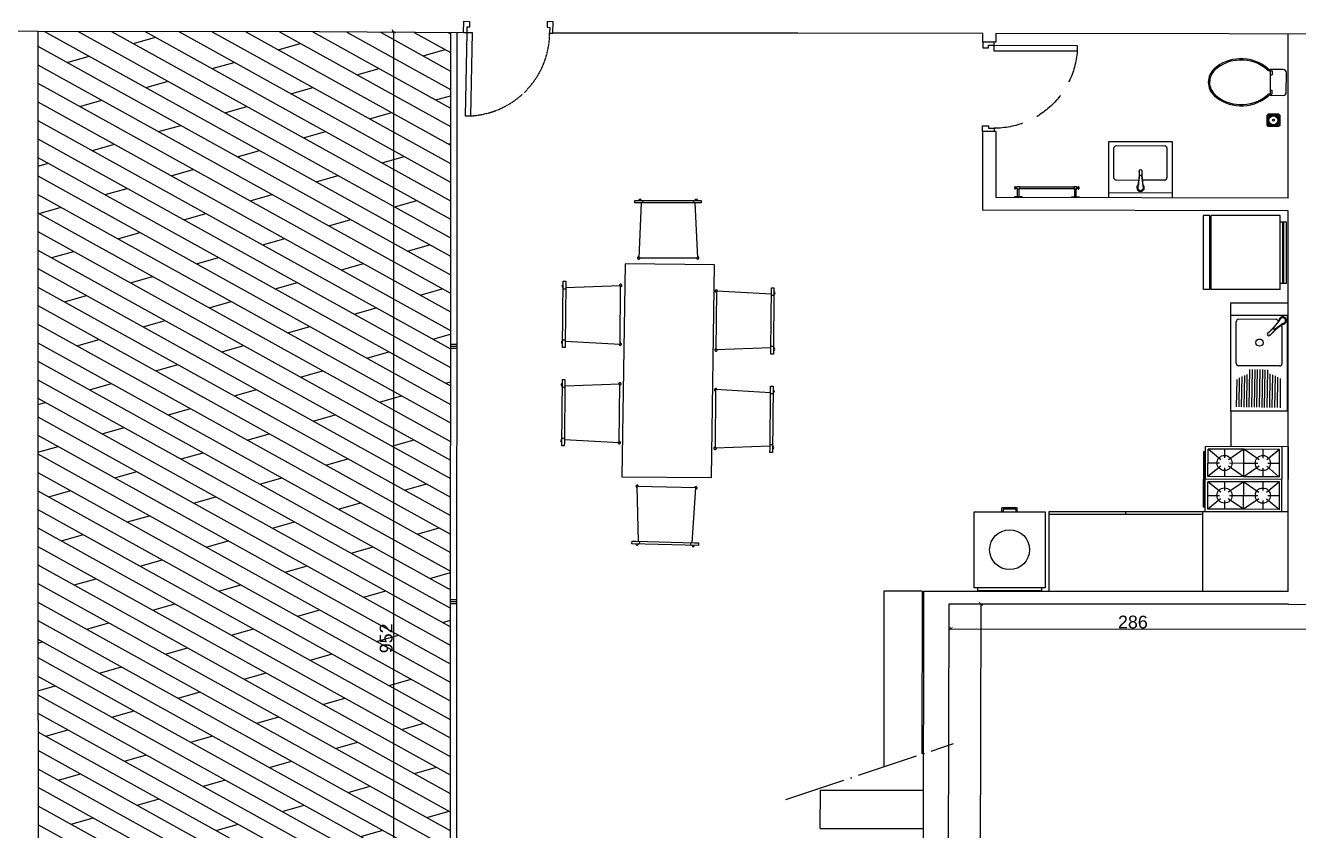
# Model space of a CAD drawing. Header units: millimetres. Extents: x 1116 to 6757, y -1736 to 5159.
# Drawn here: x 1884 to 2882, y 1777 to 2408 of the extents above; entities that cross this region are included whole.
import ezdxf

# ---------------------------------------------------------------- set-up
doc = ezdxf.new("R2010")
doc.units = ezdxf.units.MM
doc.linetypes.add('ACAD_ISO04W100', pattern=[30, 24, -3, 0, -3])
doc.linetypes.add('HIDDEN', pattern=[0.375, 0.25, -0.125])
for name, color, linetype in [('A-DOOR-FULL', 3, 'Continuous'), ('A-FLOOR-LEVL', 3, 'Continuous'), ('A-FLOOR-STRS', 3, 'Continuous'), ('A-FURN', 9, 'Continuous'), ('A-GLAZ-FULL', 4, 'Continuous'), ('A-WALL-FULL-EXTR', 1, 'Continuous'), ('A-WALL-FULL-INTR', 2, 'Continuous'), ('QUOTE', 5, 'Continuous')]:
    doc.layers.add(name, color=color, linetype=linetype)
doc.styles.get("Standard").update_dxf_attribs({"font": 'arial.ttf'})
doc.dimstyles.new('ISO-25', dxfattribs={"dimtxt": 2.5, "dimasz": 2.5, "dimexe": 1.25, "dimexo": 0.625, "dimtad": 1, "dimtxsty": 'Standard', "dimcen": 2.5, "dimadec": 0, "dimazin": 0, "dimtfac": 1, "dimtmove": 0, "dimatfit": 3, "dimfxl": 1, "dimarcsym": 0})

# ---------------------------------------------------------------- blocks, each defined once
blk = doc.blocks.new('DOOR-65')
for points in [[(-0.07, 0.74), (-0.07, 0.09), (-0.025, 0.09), (-0.025, 0.74), (-0.07, 0.74)], [(-0.675, 0.09), (-0.7, 0.09), (-0.7, 0), (-0.655, 0), (-0.655, 0.045), (-0.675, 0.045), (-0.675, 0.09)], [(-0.025, 0.09), (0, 0.09), (0, 0), (-0.045, 0), (-0.045, 0.045), (-0.025, 0.045), (-0.025, 0.09)]]:
    blk.add_lwpolyline(points)
at = {"linetype": 'HIDDEN'}
blk.add_arc((-0.0221, 0.0889), 0.6529, 94.20758, 179.89952, dxfattribs=at)
blk = doc.blocks.new('_ArchTick')
at = {"color": 0, "linetype": 'ByBlock', "const_width": 0.15}
blk.add_lwpolyline([(-0.5, -0.5), (0.5, 0.5)], dxfattribs=at)
blk = doc.blocks.new('*D9')
at = {"layer": 'Defpoints', "color": 0, "transparency": 16777216}
for p in [(2172.85, 2403.18), (2172.65, 1451.6), (2172.65, 1451.6)]:
    blk.add_point(p, dxfattribs=at)
at = {"layer": 'QUOTE', "color": 0, "lineweight": -2, "transparency": 16777216}
for p, q in [((2172.23, 2403.18), (2171.6, 2403.18)), ((2172.85, 2403.18), (2172.65, 1451.6)), ((2172.02, 1451.6), (2171.4, 1451.6))]:
    blk.add_line(p, q, dxfattribs=at)
at = {"layer": 'QUOTE', "color": 0, "lineweight": -2, "transparency": 16777216, "xscale": 3, "yscale": 3, "zscale": 3}
for p, rotation in [((2172.85, 2403.18), 89.98749708461051), ((2172.65, 1451.6), 269.9874970846105)]:
    blk.add_blockref('_ArchTick', p, dxfattribs=dict(at, rotation=rotation))
at = {"layer": 'QUOTE', "color": 0, "transparency": 16777216, "insert": (2167.02, 1927.39), "char_height": 10, "attachment_point": 5, "rotation": 89.9875}
blk.add_mtext('952', dxfattribs=at)
blk = doc.blocks.new('*D12')
at = {"layer": 'Defpoints', "color": 0, "transparency": 16777216}
for p in [(2609.12, 1934.53), (2609.12, 1934.53), (2894.88, 1934.24)]:
    blk.add_point(p, dxfattribs=at)
at = {"layer": 'QUOTE', "color": 0, "lineweight": -2, "transparency": 16777216}
for p, q in [((2609.12, 1935.15), (2609.13, 1935.78)), ((2894.88, 1934.86), (2894.88, 1935.49)), ((2894.88, 1934.24), (2609.12, 1934.53))]:
    blk.add_line(p, q, dxfattribs=at)
at = {"layer": 'QUOTE', "color": 0, "lineweight": -2, "transparency": 16777216, "xscale": 3, "yscale": 3, "zscale": 3}
for p, rotation in [((2609.12, 1934.53), 179.9414955376278), ((2894.88, 1934.24), 359.9414955376278)]:
    blk.add_blockref('_ArchTick', p, dxfattribs=dict(at, rotation=rotation))
at = {"layer": 'QUOTE', "color": 0, "transparency": 16777216, "insert": (2752.01, 1940.11), "char_height": 10, "attachment_point": 5, "rotation": 359.9415}
blk.add_mtext('286', dxfattribs=at)
blk = doc.blocks.new('*D44')
at = {"layer": 'Defpoints', "color": 0, "transparency": 16777216}
for p in [(2608.05, 1954.33), (2633.09, 1954.27), (2606.83, 1441.58)]:
    blk.add_point(p, dxfattribs=at)
at = {"layer": 'QUOTE', "color": 0, "lineweight": -2, "transparency": 16777216}
for p, q in [((2608.68, 1954.33), (2634.34, 1954.27)), ((2631.86, 1441.52), (2633.09, 1954.27)), ((2607.45, 1441.58), (2633.11, 1441.51))]:
    blk.add_line(p, q, dxfattribs=at)
at = {"layer": 'QUOTE', "color": 0, "lineweight": -2, "transparency": 16777216, "xscale": 3, "yscale": 3, "zscale": 3}
for p, rotation in [((2633.09, 1954.27), 89.86284649268624), ((2631.86, 1441.52), 269.8628464926862)]:
    blk.add_blockref('_ArchTick', p, dxfattribs=dict(at, rotation=rotation))
at = {"layer": 'QUOTE', "color": 0, "transparency": 16777216, "insert": (2626.74, 1697.91), "char_height": 10, "attachment_point": 5, "rotation": 89.86285}
blk.add_mtext('513', dxfattribs=at)

msp = doc.modelspace()

# ---------------------------------------------------------------- hatches: boundary and pattern name
at = {"layer": 'A-FURN', "ltscale": 0.1}
h = msp.add_hatch(dxfattribs=at)
h.set_pattern_fill('DOLMIT', color=251, scale=2, angle=-29)
h.set_pattern_definition([(331, (783.804, 3399.013), (6.15708, 11.10767), []), (16, (783.804, 3399.013), (-9.90117, 34.5295), [17.9605, -35.921])])
h.paths.add_polyline_path([(2217.385, 2402.132), (2114.415, 2402.74), (1894.188, 2403.176), (1894.264, 1323.314), (1898.405, 1326.392), (1897.406, 1337.988), (1904.886, 1348.859), (1913.654, 1345.451), (1914.484, 1338.209), (1919.011, 1337.638), (1922.753, 1340.892), (1924.847, 1345.544), (1930.486, 1344.356), (1942.55, 1338.154), (1943.492, 1342.475), (1940.483, 1347.534), (1933.853, 1352.178), (1936.068, 1359.67), (1942.44, 1366.795), (1952.848, 1370.714), (1958.777, 1367.428), (1961, 1366.195), (1960.058, 1361.873), (1964.505, 1359.409), (1968.246, 1362.663), (1968.282, 1367.972), (1971.855, 1376.164), (1970.123, 1380.031), (1977.324, 1379.914), (1983.789, 1375.846), (1982.927, 1373.418), (1980.793, 1367.819), (1986.847, 1363.01), (1991.084, 1364.536), (1993.013, 1369.765), (1993.339, 1372.975), (1999.308, 1370.635), (2003.139, 1367.058), (2008.287, 1363.236), (2010.506, 1366.366), (2007.908, 1372.165), (2008.6, 1379.532), (2020.332, 1374.895), (2018.199, 1368.883), (2020.056, 1363.494), (2027.588, 1362.225), (2029.316, 1362.721), (2029.352, 1368.029), (2031.736, 1370.583), (2038.362, 1370.301), (2043.139, 1366.684), (2041.29, 1363.349), (2041.295, 1358.987), (2048.625, 1352.986), (2053.108, 1355.83), (2049.934, 1361.465), (2054.207, 1368.3), (2062.195, 1364.357), (2063.065, 1358.061), (2060.971, 1353.409), (2061.841, 1347.114), (2068.016, 1345.145), (2070.605, 1348.069), (2075.994, 1349.926), (2081.424, 1352.729), (2086.531, 1347.96), (2093.862, 1341.959), (2094.277, 1338.338), (2089.629, 1336.07), (2083.579, 1336.517), (2078.972, 1335.196), (2073.627, 1329.924), (2069.599, 1324.406), (2075.403, 1322.642), (2081.207, 1320.878), (2086.887, 1320.636), (2091.615, 1324.797), (2094.285, 1329.614), (2099.965, 1329.373), (2101.04, 1323.448), (2100.017, 1317.233), (2095.41, 1315.912), (2098.253, 1311.429), (2103.276, 1309.129), (2108.255, 1310.245), (2113.068, 1311.937), (2116.733, 1308.936), (2114.474, 1304.86), (2111.473, 1301.195), (2105.387, 1296.333), (2106.503, 1291.355), (2114.651, 1291.198), (2119.46, 1297.252), (2125.43, 1294.912), (2123.215, 1287.42), (2120.339, 1282.232), (2114.62, 1281.527), (2112.36, 1277.451), (2115.86, 1275.026), (2120.678, 1272.356), (2124.424, 1271.248), (2125.048, 1263.636), (2117.19, 1261.694), (2111.386, 1263.459), (2109.082, 1262.798), (2110.077, 1254.98), (2117.94, 1252.56), (2122.636, 1247.05), (2123.381, 1242.277), (2117.952, 1239.473), (2118.573, 1236.223), (2120.224, 1230.463), (2123.358, 1223.882), (2118.259, 1219.927), (2117.376, 1218.565), (2120.123, 1215.54), (2120.463, 1211.74), (2122.32, 1206.351), (2122.003, 1201.483), (2129.063, 1188.748), (2126.107, 1181.667), (2108.601, 1184.312), (2103.472, 1183.892), (2103.776, 1180.113), (2108.863, 1173.08), (2109.714, 1172.852), (2104.578, 1170.531), (2101.315, 1166.947), (2097.32, 1169.044), (2098.309, 1165.597), (2586.847, 1165.632), (2586.827, 1441.625), (2227.175, 1441.6), (2217.175, 1441.599), (2217.174, 1451.599)])

# ---------------------------------------------------------------- linework, layer by layer
at = {"linetype": 'ACAD_ISO04W100', "ltscale": 2}
msp.add_line((2479.999, 1801.066), (2611.571, 1844.853), dxfattribs=at)
at = {"layer": 'A-DOOR-FULL'}
for points in [[(2230.085, 2402.024), (2227.586, 2402.072), (2227.76, 2411.07), (2232.259, 2410.983), (2232.172, 2406.484), (2230.172, 2406.523), (2230.085, 2402.024)], [(2295.077, 2401.791), (2297.576, 2401.743), (2297.75, 2410.741), (2293.251, 2410.828), (2293.164, 2406.329), (2295.164, 2406.29), (2295.077, 2401.791)], [(2233.33, 2336.949), (2234.585, 2401.937), (2230.085, 2402.024), (2228.831, 2337.036), (2233.33, 2336.949)]]:
    msp.add_lwpolyline(points, dxfattribs=at)
at = {"layer": 'A-DOOR-FULL', "linetype": 'HIDDEN'}
msp.add_arc((2229.805, 2402.126), 65.272, 273.095228, 359.706284, dxfattribs=at)
at = {"layer": 'A-FLOOR-LEVL', "ltscale": 0.1}
msp.add_lwpolyline([(1894.188, 2403.176), (1894.264, 1323.314)], dxfattribs=at)
at = {"layer": 'A-FLOOR-STRS', "ltscale": 0.1}
for p, q in [((2506.957, 1778.296), (2507.27, 1808.461)), ((2507.27, 1808.461), (2587.716, 1808.269))]:
    msp.add_line(p, q, dxfattribs=at)
at = {"layer": 'A-FLOOR-STRS'}
msp.add_line((2506.957, 1778.296), (2587.685, 1778.296), dxfattribs=at)
at = {"layer": 'A-FURN'}
for p, q in [((2859.536, 2373.181), (2859.45, 2353.05)), ((2859.532, 2372.181), (2859.519, 2369.181)), ((2859.519, 2369.181), (2861.019, 2369.175)), ((2859.532, 2372.181), (2861.032, 2372.175)), ((2869.872, 2373.137), (2859.536, 2373.181)), ((2861.032, 2372.175), (2861.019, 2369.175)), ((2859.454, 2354.05), (2860.954, 2354.044)), ((2859.467, 2357.05), (2860.967, 2357.044)), ((2860.967, 2357.044), (2860.954, 2354.044)), ((2859.45, 2353.05), (2869.785, 2353.006)), ((2857.094, 2329.51), (2857.128, 2337.51)), ((2857.128, 2337.51), (2858.133, 2338.506)), ((2857.595, 2329.715), (2857.627, 2337.301)), ((2857.627, 2337.301), (2858.338, 2338.005)), ((2858.133, 2338.506), (2866.132, 2338.471)), ((2858.338, 2338.005), (2865.923, 2337.972)), ((2858.597, 2330.125), (2858.626, 2336.882)), ((2858.626, 2336.882), (2858.747, 2337.003)), ((2858.747, 2337.003), (2865.505, 2336.974)), ((2865.505, 2336.974), (2865.626, 2336.852)), ((2865.626, 2336.852), (2865.597, 2330.095)), ((2865.923, 2337.972), (2866.627, 2337.262)), ((2866.132, 2338.471), (2867.128, 2337.467)), ((2866.627, 2337.262), (2866.595, 2329.676)), ((2867.128, 2337.467), (2867.094, 2329.467)), ((2858.09, 2328.506), (2857.094, 2329.51)), ((2858.299, 2329.005), (2857.595, 2329.715)), ((2866.09, 2328.472), (2858.09, 2328.506)), ((2865.885, 2328.972), (2858.299, 2329.005)), ((2858.717, 2330.003), (2858.597, 2330.125)), ((2865.475, 2329.974), (2858.717, 2330.003)), ((2865.597, 2330.095), (2865.475, 2329.974)), ((2866.595, 2329.676), (2865.885, 2328.972)), ((2867.094, 2329.467), (2866.09, 2328.472)), ((2782.937, 2316.502), (2732.939, 2316.643)), ((2733.009, 2316.643), (2733.009, 2272.606)), ((2783.047, 2272.606), (2783.047, 2316.482)), ((2736.909, 2311.371), (2736.909, 2288.582)), ((2776.868, 2313.276), (2738.881, 2313.383)), ((2778.841, 2288.824), (2778.841, 2311.236)), ((2738.912, 2286.694), (2756.606, 2286.644)), ((2759.362, 2286.705), (2776.912, 2286.655)), ((2659.267, 2281.105), (2659.265, 2279.923)), ((2659.265, 2279.923), (2659.434, 2279.922)), ((2659.436, 2281.105), (2659.267, 2281.105)), ((2659.434, 2279.922), (2659.436, 2281.105)), ((2660.11, 2279.922), (2660.111, 2281.104)), ((2660.11, 2279.922), (2660.279, 2279.921)), ((2660.28, 2281.104), (2660.111, 2281.104)), ((2660.279, 2279.921), (2660.28, 2281.104)), ((2660.786, 2279.921), (2660.787, 2281.103)), ((2660.786, 2279.921), (2661.208, 2279.92)), ((2661.21, 2281.103), (2660.787, 2281.103)), ((2661.208, 2279.92), (2661.21, 2281.103)), ((2661.208, 2279.92), (2661.208, 2279.671)), ((2661.208, 2279.671), (2663.236, 2279.668)), ((2663.238, 2281.349), (2661.21, 2281.352)), ((2661.21, 2281.352), (2661.21, 2281.103)), ((2661.622, 2273.41), (2661.63, 2279.67)), ((2662.805, 2273.408), (2662.813, 2279.669)), ((2663.238, 2281.1), (2663.236, 2279.917)), ((2663.236, 2279.668), (2663.236, 2279.917)), ((2663.236, 2279.917), (2663.405, 2279.917)), ((2663.238, 2281.1), (2663.238, 2281.349)), ((2663.406, 2281.1), (2663.238, 2281.1)), ((2663.405, 2280.002), (2663.406, 2281.015)), ((2663.405, 2279.917), (2663.405, 2280.002)), ((2663.405, 2280.002), (2705.818, 2279.945)), ((2663.406, 2281.015), (2663.406, 2281.1)), ((2705.819, 2280.959), (2663.406, 2281.015)), ((2705.818, 2279.945), (2705.819, 2280.959)), ((2705.818, 2279.945), (2705.818, 2279.861)), ((2705.818, 2279.861), (2705.987, 2279.861)), ((2705.988, 2281.043), (2705.819, 2281.044)), ((2705.819, 2281.044), (2705.819, 2280.959)), ((2705.987, 2279.861), (2705.986, 2279.611)), ((2705.986, 2279.611), (2708.014, 2279.609)), ((2705.988, 2281.043), (2705.987, 2279.861)), ((2708.016, 2281.29), (2705.988, 2281.293)), ((2705.988, 2281.293), (2705.988, 2281.043)), ((2706.4, 2273.35), (2706.409, 2279.611)), ((2707.583, 2273.349), (2707.591, 2279.609)), ((2708.014, 2279.858), (2708.016, 2281.041)), ((2708.014, 2279.609), (2708.014, 2279.858)), ((2708.014, 2279.858), (2708.437, 2279.857)), ((2708.016, 2281.041), (2708.016, 2281.29)), ((2708.438, 2281.04), (2708.016, 2281.041)), ((2708.437, 2279.857), (2708.438, 2281.04)), ((2708.944, 2279.857), (2708.945, 2281.04)), ((2708.944, 2279.857), (2709.113, 2279.857)), ((2709.114, 2281.039), (2708.945, 2281.04)), ((2709.113, 2279.857), (2709.114, 2281.039)), ((2709.788, 2279.856), (2709.79, 2281.038)), ((2709.788, 2279.856), (2709.957, 2279.855)), ((2709.959, 2281.038), (2709.79, 2281.038)), ((2709.957, 2279.855), (2709.959, 2281.038)), ((2783.042, 2276.322), (2733.005, 2276.463)), ((2361.88, 2270.632), (2413.88, 2270.69)), ((2361.883, 2268.632), (2361.88, 2270.632)), ((2364.883, 2268.636), (2361.883, 2268.632)), ((2410.883, 2268.686), (2364.883, 2268.636)), ((2366.883, 2268.638), (2364.93, 2225.636)), ((2367.88, 2270.639), (2367.883, 2268.639)), ((2407.88, 2270.683), (2407.883, 2268.683)), ((2408.883, 2268.684), (2410.93, 2225.686)), ((2413.883, 2268.69), (2410.883, 2268.686)), ((2665.171, 2273.405), (2659.256, 2273.413)), ((2704.035, 2273.353), (2709.949, 2273.346)), ((2364.93, 2225.636), (2410.93, 2225.686)), ((2305.255, 2155.399), (2305.715, 2207.397)), ((2305.715, 2207.397), (2307.715, 2207.379)), ((2307.689, 2204.379), (2307.282, 2158.381)), ((2307.715, 2207.379), (2307.689, 2204.379)), ((2305.662, 2201.397), (2307.662, 2201.379)), ((2307.671, 2202.379), (2350.687, 2203.999)), ((2350.28, 2158), (2350.687, 2203.999)), ((2425.815, 2199.492), (2425.408, 2153.494)), ((2468.795, 2197.111), (2425.815, 2199.492)), ((2468.406, 2153.113), (2468.84, 2202.111)), ((2470.786, 2196.094), (2468.786, 2196.111)), ((2468.84, 2202.111), (2470.84, 2202.093)), ((2470.84, 2202.093), (2470.379, 2150.095)), ((2828.872, 2180.47), (2828.872, 2190.468)), ((2872.76, 2180.358), (2828.872, 2180.481)), ((2832.952, 2142.984), (2832.952, 2175.511)), ((2864.02, 2177.402), (2834.988, 2177.483)), ((2866.128, 2176.056), (2865.414, 2176.786)), ((2866.128, 2176.056), (2866.309, 2175.815)), ((2872.76, 2180.348), (2872.76, 2105.348)), ((2859.743, 2168.513), (2858.696, 2167.481)), ((2861.283, 2166.947), (2860.237, 2165.916)), ((2868.358, 2173.083), (2868.477, 2172.925)), ((2868.946, 2142.862), (2868.946, 2171.366)), ((2307.255, 2155.381), (2305.255, 2155.399)), ((2305.308, 2161.399), (2307.308, 2161.381)), ((2307.282, 2158.381), (2307.255, 2155.381)), ((2307.299, 2160.381), (2350.28, 2158)), ((2468.424, 2155.113), (2425.408, 2153.494)), ((2470.432, 2156.095), (2468.432, 2156.113)), ((2866.915, 2140.915), (2834.915, 2141.005)), ((2843.191, 2108.619), (2843.724, 2138.187)), ((2845.191, 2108.583), (2845.724, 2138.151)), ((2847.191, 2108.547), (2847.724, 2138.115)), ((2849.19, 2108.511), (2849.724, 2138.078)), ((2851.19, 2108.475), (2851.723, 2138.042)), ((2853.19, 2108.439), (2853.723, 2138.006)), ((2855.189, 2108.403), (2855.723, 2137.97)), ((2857.189, 2108.367), (2857.722, 2137.934)), ((2859.189, 2108.331), (2859.663, 2134.622)), ((2304.572, 2078.243), (2305.032, 2130.241)), ((2305.032, 2130.241), (2307.032, 2130.224)), ((2307.006, 2127.224), (2306.599, 2081.225)), ((2306.988, 2125.224), (2350.004, 2126.843)), ((2307.032, 2130.224), (2307.006, 2127.224)), ((2349.597, 2080.845), (2350.004, 2126.843)), ((2468.13, 2121.956), (2468.157, 2124.955)), ((2468.157, 2124.955), (2470.156, 2124.938)), ((2470.156, 2124.938), (2469.696, 2072.94)), ((2833.193, 2108.8), (2833.579, 2130.2)), ((2835.193, 2108.764), (2835.603, 2131.511)), ((2837.192, 2108.728), (2837.623, 2132.609)), ((2839.192, 2108.692), (2839.64, 2133.52)), ((2841.192, 2108.655), (2841.653, 2134.263)), ((2861.188, 2108.295), (2861.652, 2133.98)), ((2863.188, 2108.259), (2863.638, 2133.183)), ((2865.188, 2108.223), (2865.62, 2132.22)), ((2867.6, 2108.183), (2867.6, 2131.072)), ((2304.979, 2124.241), (2306.979, 2124.224)), ((2425.132, 2122.336), (2424.724, 2076.338)), ((2468.112, 2119.956), (2425.132, 2122.336)), ((2467.723, 2075.957), (2468.13, 2121.956)), ((2470.103, 2118.938), (2468.103, 2118.956)), ((2872.76, 2105.366), (2828.871, 2105.489)), ((2306.572, 2078.226), (2304.572, 2078.243)), ((2304.625, 2084.243), (2306.625, 2084.225)), ((2306.599, 2081.225), (2306.572, 2078.226)), ((2306.616, 2083.225), (2349.597, 2080.845)), ((2467.741, 2077.957), (2424.724, 2076.338)), ((2467.696, 2072.958), (2467.723, 2075.957)), ((2469.749, 2078.94), (2467.749, 2078.957)), ((2469.696, 2072.94), (2467.696, 2072.958)), ((2409.684, 2045.315), (2363.698, 2046.452)), ((2364.635, 2003.416), (2363.698, 2046.452)), ((2406.622, 2002.378), (2409.684, 2045.315)), ((2627.676, 1967.049), (2627.676, 2026.649)), ((2627.676, 2026.649), (2683.176, 2026.649)), ((2661.426, 2029.649), (2649.426, 2029.649)), ((2649.426, 2026.649), (2649.426, 2029.649)), ((2660.426, 2028.649), (2650.426, 2028.649)), ((2650.426, 2028.649), (2650.426, 2026.649)), ((2660.426, 2028.649), (2660.426, 2026.649)), ((2661.426, 2026.649), (2661.426, 2029.649)), ((2683.176, 2026.649), (2683.176, 1967.049)), ((2806.463, 2026.649), (2686.176, 2026.649)), ((2686.176, 2026.649), (2686.176, 1964.348)), ((2806.463, 2026.649), (2806.463, 1964.348)), ((2359.587, 2001.54), (2359.636, 2003.539)), ((2411.571, 2000.255), (2359.587, 2001.54)), ((2359.636, 2003.539), (2362.636, 2003.465)), ((2362.636, 2003.465), (2408.622, 2002.328)), ((2365.585, 2001.392), (2365.635, 2003.391)), ((2405.573, 2000.403), (2405.622, 2002.403)), ((2408.622, 2002.328), (2411.621, 2002.254)), ((2411.621, 2002.254), (2411.571, 2000.255)), ((2683.176, 1967.049), (2627.676, 1967.049)), ((2630.176, 1967.049), (2630.176, 1964.549)), ((2680.676, 1964.549), (2680.676, 1967.049)), ((2586.875, 1964.355), (2556.875, 1964.355)), ((2556.875, 1964.355), (2556.875, 1826.984)), ((2586.875, 1964.355), (2586.745, 1836.925)), ((2680.676, 1964.549), (2630.176, 1964.549))]:
    msp.add_line(p, q, dxfattribs=at)
at = {"layer": 'A-FURN', "ltscale": 0.1}
for p, q in [((2872.164, 2355.364), (2872.23, 2370.759)), ((2413.88, 2270.69), (2413.883, 2268.69)), ((2659.256, 2273.413), (2659.256, 2272.906)), ((2665.171, 2273.405), (2665.17, 2272.898)), ((2704.035, 2273.353), (2704.034, 2272.847)), ((2709.949, 2273.346), (2709.948, 2272.841)), ((2872.383, 2205.598), (2872.383, 2253.598)), ((2828.872, 2190.479), (2873.749, 2190.353)), ((2468.379, 2150.113), (2468.406, 2153.113)), ((2470.379, 2150.095), (2468.379, 2150.113)), ((2828.873, 2105.47), (2828.873, 2077.605)), ((2873.746, 2026.489), (2873.868, 2077.488)), ((2686.154, 2024.719), (2806.459, 2024.719)), ((2746.316, 2026.65), (2746.303, 2024.719))]:
    msp.add_line(p, q, dxfattribs=at)
at = {"layer": 'A-FURN', "ltscale": 0.001}
for p, q in [((2807.289, 2200.885), (2807.289, 2258.885)), ((2812.3, 2258.885), (2807.3, 2258.899)), ((2812.289, 2200.87), (2812.289, 2258.87)), ((2813.319, 2257.985), (2812.319, 2257.965)), ((2813.29, 2200.867), (2813.29, 2258.88)), ((2867.291, 2258.729), (2813.302, 2258.88)), ((2867.279, 2200.702), (2867.279, 2258.702)), ((2872.393, 2253.59), (2867.29, 2253.604)), ((2869.383, 2205.607), (2869.384, 2253.597)), ((2870.383, 2205.604), (2870.383, 2253.594)), ((2354.27, 2220.885), (2351.762, 2054.045)), ((2424.267, 2220.266), (2354.27, 2220.885)), ((2421.759, 2053.426), (2424.267, 2220.266)), ((2872.383, 2205.6), (2867.28, 2205.614)), ((2812.3, 2200.871), (2807.3, 2200.885)), ((2813.319, 2201.762), (2812.319, 2201.782)), ((2867.29, 2200.729), (2813.291, 2200.88)), ((2828.871, 2105.47), (2828.871, 2180.47)), ((2808.746, 2026.644), (2808.868, 2077.644)), ((2808.746, 2026.644), (2808.868, 2077.644)), ((2873.868, 2077.488), (2808.869, 2077.671)), ((2810.812, 2054.139), (2810.864, 2075.639)), ((2820.844, 2067.415), (2810.864, 2075.639)), ((2838.864, 2075.572), (2810.864, 2075.639)), ((2823.864, 2075.608), (2823.847, 2068.796)), ((2838.864, 2075.572), (2826.844, 2067.401)), ((2838.812, 2054.072), (2838.864, 2075.572)), ((2866.864, 2075.505), (2838.864, 2075.572)), ((2850.844, 2067.344), (2838.864, 2075.572)), ((2853.864, 2075.536), (2853.847, 2068.724)), ((2866.864, 2075.505), (2856.844, 2067.329)), ((2866.812, 2054.005), (2866.864, 2075.505)), ((2868.746, 2026.501), (2868.868, 2077.5)), ((2810.838, 2064.889), (2819.9, 2064.868)), ((2827.776, 2064.849), (2838.838, 2064.822)), ((2838.838, 2064.822), (2849.9, 2064.796)), ((2857.775, 2064.777), (2866.838, 2064.755)), ((2820.832, 2062.315), (2810.812, 2054.139)), ((2823.829, 2060.921), (2823.812, 2054.108)), ((2838.812, 2054.072), (2826.832, 2062.301)), ((2850.832, 2062.243), (2838.812, 2054.072)), ((2853.828, 2060.849), (2853.812, 2054.036)), ((2866.459, 2054.006), (2856.832, 2062.229)), ((2351.762, 2054.045), (2421.759, 2053.426)), ((2868.807, 2052), (2808.807, 2052.144)), ((2810.751, 2028.639), (2810.803, 2050.139)), ((2820.783, 2041.916), (2810.803, 2050.139)), ((2836.803, 2050.077), (2810.803, 2050.139)), ((2838.812, 2054.072), (2810.812, 2054.139)), ((2823.803, 2050.108), (2823.786, 2043.296)), ((2838.803, 2050.072), (2826.783, 2041.901)), ((2866.803, 2050.005), (2836.45, 2050.078)), ((2838.751, 2028.572), (2838.803, 2050.072)), ((2838.803, 2050.072), (2850.783, 2041.844)), ((2866.812, 2054.005), (2838.812, 2054.072)), ((2853.803, 2050.036), (2853.786, 2043.224)), ((2866.803, 2050.005), (2856.783, 2041.829)), ((2866.751, 2028.505), (2866.803, 2050.005)), ((2820.771, 2036.815), (2810.751, 2028.639)), ((2810.777, 2039.389), (2819.839, 2039.368)), ((2823.768, 2035.421), (2823.751, 2028.608)), ((2838.751, 2028.572), (2826.771, 2036.801)), ((2827.715, 2039.349), (2838.777, 2039.322)), ((2850.771, 2036.743), (2838.751, 2028.572)), ((2838.777, 2039.322), (2849.839, 2039.296)), ((2853.767, 2035.349), (2853.751, 2028.536)), ((2856.771, 2036.729), (2866.751, 2028.505)), ((2857.714, 2039.277), (2866.777, 2039.255)), ((2873.746, 2026.489), (2806.463, 2026.65)), ((2838.751, 2028.572), (2810.751, 2028.639)), ((2866.751, 2028.505), (2838.751, 2028.572))]:
    msp.add_line(p, q, dxfattribs=at)
at = {"layer": 'A-FURN', "ltscale": 4}
for p, q in [((2862.294, 2170.409), (2866.971, 2176.541)), ((2864.908, 2174.139), (2865.088, 2174.359)), ((2865.088, 2174.359), (2865.267, 2174.578)), ((2865.267, 2174.578), (2865.446, 2174.798)), ((2865.446, 2174.798), (2865.976, 2175.449)), ((2865.976, 2175.449), (2866.093, 2175.592)), ((2866.093, 2175.592), (2866.139, 2175.642)), ((2866.139, 2175.642), (2866.186, 2175.691)), ((2866.186, 2175.691), (2866.233, 2175.739)), ((2866.233, 2175.739), (2866.281, 2175.788)), ((2866.281, 2175.788), (2866.33, 2175.835)), ((2866.33, 2175.835), (2866.379, 2175.883)), ((2866.379, 2175.883), (2866.428, 2175.931)), ((2866.428, 2175.931), (2866.477, 2175.978)), ((2866.477, 2175.978), (2866.526, 2176.026)), ((2866.526, 2176.026), (2866.574, 2176.074)), ((2866.574, 2176.074), (2866.622, 2176.123)), ((2866.622, 2176.123), (2866.669, 2176.172)), ((2866.669, 2176.172), (2866.716, 2176.222)), ((2866.716, 2176.222), (2866.762, 2176.272)), ((2866.762, 2176.272), (2866.806, 2176.324)), ((2866.806, 2176.324), (2866.849, 2176.376)), ((2866.849, 2176.376), (2866.891, 2176.43)), ((2866.891, 2176.43), (2866.932, 2176.485)), ((2866.932, 2176.485), (2866.971, 2176.541)), ((2866.971, 2176.541), (2867.008, 2176.599)), ((2867.008, 2176.599), (2867.022, 2176.624)), ((2867.022, 2176.624), (2867.037, 2176.649)), ((2867.037, 2176.649), (2867.051, 2176.675)), ((2867.051, 2176.675), (2867.064, 2176.701)), ((2867.064, 2176.701), (2867.077, 2176.727)), ((2867.077, 2176.727), (2867.09, 2176.754)), ((2867.09, 2176.754), (2867.102, 2176.781)), ((2867.102, 2176.781), (2867.115, 2176.808)), ((2867.115, 2176.808), (2867.127, 2176.836)), ((2867.127, 2176.836), (2867.138, 2176.863)), ((2867.138, 2176.863), (2867.15, 2176.891)), ((2867.15, 2176.891), (2867.162, 2176.918)), ((2867.162, 2176.918), (2867.173, 2176.946)), ((2867.173, 2176.946), (2867.184, 2176.973)), ((2867.184, 2176.973), (2867.196, 2177.001)), ((2867.196, 2177.001), (2867.207, 2177.028)), ((2867.207, 2177.028), (2867.219, 2177.055)), ((2867.219, 2177.055), (2867.23, 2177.082)), ((2867.23, 2177.082), (2867.242, 2177.109)), ((2867.242, 2177.109), (2867.254, 2177.135)), ((2858.169, 2166.737), (2858.186, 2166.764)), ((2858.186, 2166.764), (2858.203, 2166.791)), ((2858.203, 2166.791), (2858.219, 2166.819)), ((2858.219, 2166.819), (2858.236, 2166.846)), ((2858.236, 2166.846), (2858.252, 2166.874)), ((2858.252, 2166.874), (2858.269, 2166.902)), ((2858.269, 2166.902), (2858.286, 2166.93)), ((2858.286, 2166.93), (2858.302, 2166.958)), ((2858.302, 2166.958), (2858.319, 2166.986)), ((2858.319, 2166.986), (2858.335, 2167.015)), ((2858.335, 2167.015), (2858.352, 2167.042)), ((2858.352, 2167.042), (2858.369, 2167.07)), ((2858.369, 2167.07), (2858.387, 2167.098)), ((2858.387, 2167.098), (2858.404, 2167.125)), ((2858.404, 2167.125), (2858.422, 2167.152)), ((2858.422, 2167.152), (2858.44, 2167.179)), ((2858.44, 2167.179), (2858.459, 2167.205)), ((2858.459, 2167.205), (2858.477, 2167.231)), ((2858.477, 2167.231), (2858.497, 2167.257)), ((2858.497, 2167.257), (2858.517, 2167.281)), ((2858.517, 2167.281), (2858.55, 2167.322)), ((2858.55, 2167.322), (2858.585, 2167.362)), ((2858.585, 2167.362), (2858.621, 2167.402)), ((2858.621, 2167.402), (2858.658, 2167.442)), ((2858.658, 2167.442), (2858.696, 2167.481)), ((2859.491, 2165.395), (2859.517, 2165.412)), ((2859.517, 2165.412), (2859.545, 2165.428)), ((2859.545, 2165.428), (2859.572, 2165.445)), ((2859.572, 2165.445), (2859.6, 2165.462)), ((2859.6, 2165.462), (2859.628, 2165.478)), ((2859.628, 2165.478), (2859.656, 2165.494)), ((2859.656, 2165.494), (2859.684, 2165.511)), ((2859.684, 2165.511), (2859.712, 2165.527)), ((2859.712, 2165.527), (2859.74, 2165.544)), ((2859.74, 2165.544), (2859.768, 2165.56)), ((2859.743, 2168.513), (2859.782, 2168.552)), ((2859.768, 2165.56), (2859.795, 2165.577)), ((2859.782, 2168.552), (2859.821, 2168.591)), ((2859.795, 2165.577), (2859.823, 2165.594)), ((2859.821, 2168.591), (2859.861, 2168.63)), ((2859.823, 2165.594), (2859.851, 2165.611)), ((2859.851, 2165.611), (2859.878, 2165.629)), ((2859.861, 2168.63), (2859.901, 2168.668)), ((2859.878, 2165.629), (2859.905, 2165.646)), ((2859.901, 2168.668), (2859.942, 2168.706)), ((2859.905, 2165.646), (2859.932, 2165.664)), ((2859.932, 2165.664), (2859.958, 2165.682)), ((2859.942, 2168.706), (2859.983, 2168.745)), ((2859.958, 2165.682), (2859.984, 2165.701)), ((2859.983, 2168.745), (2860.024, 2168.783)), ((2859.984, 2165.701), (2860.01, 2165.72)), ((2860.01, 2165.72), (2860.035, 2165.74)), ((2860.024, 2168.783), (2860.065, 2168.82)), ((2860.035, 2165.74), (2860.076, 2165.773)), ((2860.065, 2168.82), (2860.105, 2168.858)), ((2860.076, 2165.773), (2860.117, 2165.807)), ((2860.105, 2168.858), (2860.146, 2168.896)), ((2860.117, 2165.807), (2860.157, 2165.843)), ((2860.146, 2168.896), (2860.186, 2168.933)), ((2860.157, 2165.843), (2860.197, 2165.879)), ((2860.186, 2168.933), (2860.226, 2168.97)), ((2860.197, 2165.879), (2860.237, 2165.916)), ((2860.226, 2168.97), (2860.265, 2169.007)), ((2860.265, 2169.007), (2860.303, 2169.045)), ((2860.303, 2169.045), (2860.341, 2169.082)), ((2860.341, 2169.082), (2860.412, 2169.152)), ((2860.412, 2169.152), (2860.482, 2169.223)), ((2860.482, 2169.223), (2860.553, 2169.293)), ((2860.553, 2169.293), (2860.624, 2169.364)), ((2860.624, 2169.364), (2860.694, 2169.435)), ((2860.694, 2169.435), (2860.764, 2169.506)), ((2860.764, 2169.506), (2860.835, 2169.577)), ((2860.835, 2169.577), (2860.905, 2169.648)), ((2860.905, 2169.648), (2860.975, 2169.719)), ((2860.975, 2169.719), (2861.045, 2169.79)), ((2861.045, 2169.79), (2861.115, 2169.861)), ((2861.115, 2169.861), (2861.185, 2169.933)), ((2861.185, 2169.933), (2861.255, 2170.004)), ((2861.255, 2170.004), (2861.324, 2170.076)), ((2861.283, 2166.947), (2861.323, 2166.985)), ((2861.323, 2166.985), (2861.363, 2167.024)), ((2861.324, 2170.076), (2861.394, 2170.147)), ((2861.363, 2167.024), (2861.402, 2167.063)), ((2861.394, 2170.147), (2861.463, 2170.219)), ((2861.402, 2167.063), (2861.441, 2167.102)), ((2861.441, 2167.102), (2861.48, 2167.142)), ((2861.463, 2170.219), (2861.533, 2170.291)), ((2861.48, 2167.142), (2861.519, 2167.182)), ((2861.519, 2167.182), (2861.557, 2167.222)), ((2861.533, 2170.291), (2861.602, 2170.363)), ((2861.557, 2167.222), (2861.596, 2167.262)), ((2861.596, 2167.262), (2861.634, 2167.302)), ((2861.602, 2170.363), (2861.671, 2170.435)), ((2861.634, 2167.302), (2861.673, 2167.342)), ((2861.671, 2170.435), (2861.74, 2170.507)), ((2861.673, 2167.342), (2861.711, 2167.382)), ((2861.711, 2167.382), (2861.749, 2167.421)), ((2861.74, 2170.507), (2861.936, 2170.712)), ((2861.749, 2167.421), (2861.787, 2167.459)), ((2861.787, 2167.459), (2861.825, 2167.497)), ((2861.825, 2167.497), (2861.862, 2167.534)), ((2861.862, 2167.534), (2861.927, 2167.597)), ((2861.927, 2167.597), (2861.993, 2167.66)), ((2861.936, 2170.712), (2862.129, 2170.919)), ((2861.993, 2167.66), (2862.058, 2167.723)), ((2862.058, 2167.723), (2862.123, 2167.786)), ((2862.123, 2167.786), (2862.189, 2167.849)), ((2862.129, 2170.919), (2862.322, 2171.127)), ((2862.189, 2167.849), (2862.254, 2167.911)), ((2862.254, 2167.911), (2862.32, 2167.974)), ((2862.32, 2167.974), (2862.385, 2168.037)), ((2862.322, 2171.127), (2862.513, 2171.336)), ((2862.385, 2168.037), (2862.451, 2168.099)), ((2862.451, 2168.099), (2862.517, 2168.161)), ((2862.513, 2171.336), (2862.703, 2171.547)), ((2862.517, 2168.161), (2862.582, 2168.224)), ((2862.582, 2168.224), (2862.648, 2168.286)), ((2862.648, 2168.286), (2862.714, 2168.348)), ((2862.703, 2171.547), (2862.892, 2171.759)), ((2862.714, 2168.348), (2862.78, 2168.41)), ((2862.78, 2168.41), (2862.846, 2168.472)), ((2862.846, 2168.472), (2862.912, 2168.535)), ((2862.892, 2171.759), (2863.079, 2171.971)), ((2862.912, 2168.535), (2862.978, 2168.597)), ((2862.978, 2168.597), (2863.044, 2168.659)), ((2863.044, 2168.659), (2863.11, 2168.721)), ((2863.079, 2171.971), (2863.266, 2172.185)), ((2863.11, 2168.721), (2863.176, 2168.783)), ((2863.176, 2168.783), (2863.379, 2168.971)), ((2869.321, 2173.957), (2863.221, 2169.467)), ((2863.266, 2172.185), (2863.451, 2172.4)), ((2863.379, 2168.971), (2863.583, 2169.158)), ((2863.451, 2172.4), (2863.636, 2172.615)), ((2863.583, 2169.158), (2863.789, 2169.343)), ((2863.636, 2172.615), (2863.82, 2172.831)), ((2863.789, 2169.343), (2863.996, 2169.527)), ((2863.82, 2172.831), (2864.003, 2173.048)), ((2863.996, 2169.527), (2864.204, 2169.709)), ((2864.003, 2173.048), (2864.185, 2173.265)), ((2864.185, 2173.265), (2864.367, 2173.483)), ((2864.204, 2169.709), (2864.413, 2169.889)), ((2864.367, 2173.483), (2864.548, 2173.702)), ((2864.413, 2169.889), (2864.624, 2170.069)), ((2864.548, 2173.702), (2864.728, 2173.92)), ((2864.624, 2170.069), (2864.835, 2170.247)), ((2864.728, 2173.92), (2864.908, 2174.139)), ((2864.835, 2170.247), (2865.047, 2170.424)), ((2865.047, 2170.424), (2865.26, 2170.601)), ((2865.26, 2170.601), (2865.473, 2170.776)), ((2865.473, 2170.776), (2865.687, 2170.951)), ((2865.687, 2170.951), (2865.902, 2171.126)), ((2865.902, 2171.126), (2866.117, 2171.3)), ((2866.117, 2171.3), (2866.332, 2171.473)), ((2866.332, 2171.473), (2866.548, 2171.647)), ((2866.548, 2171.647), (2866.763, 2171.82)), ((2866.763, 2171.82), (2866.979, 2171.994)), ((2866.979, 2171.994), (2867.194, 2172.168)), ((2867.194, 2172.168), (2867.409, 2172.342)), ((2867.409, 2172.342), (2867.462, 2172.384)), ((2867.462, 2172.384), (2867.514, 2172.426)), ((2867.514, 2172.426), (2867.568, 2172.467)), ((2867.568, 2172.467), (2867.621, 2172.508)), ((2867.621, 2172.508), (2867.674, 2172.55)), ((2867.674, 2172.55), (2867.728, 2172.591)), ((2867.728, 2172.591), (2867.782, 2172.631)), ((2867.782, 2172.631), (2867.835, 2172.672)), ((2867.835, 2172.672), (2867.889, 2172.713)), ((2867.889, 2172.713), (2867.943, 2172.754)), ((2867.943, 2172.754), (2867.996, 2172.795)), ((2867.996, 2172.795), (2868.05, 2172.836)), ((2868.05, 2172.836), (2868.103, 2172.878)), ((2868.103, 2172.878), (2868.156, 2172.919)), ((2868.156, 2172.919), (2868.209, 2172.961)), ((2868.209, 2172.961), (2868.261, 2173.003)), ((2868.261, 2173.003), (2868.313, 2173.046)), ((2868.313, 2173.046), (2868.365, 2173.089)), ((2868.365, 2173.089), (2868.416, 2173.133)), ((2868.416, 2173.133), (2868.467, 2173.177)), ((2868.467, 2173.177), (2868.518, 2173.223)), ((2868.518, 2173.223), (2868.568, 2173.269)), ((2868.568, 2173.269), (2868.618, 2173.316)), ((2868.618, 2173.316), (2868.667, 2173.363)), ((2868.667, 2173.363), (2868.716, 2173.411)), ((2868.716, 2173.411), (2868.764, 2173.459)), ((2868.764, 2173.459), (2868.813, 2173.506)), ((2868.813, 2173.506), (2868.861, 2173.554)), ((2868.861, 2173.554), (2868.91, 2173.602)), ((2868.91, 2173.602), (2868.959, 2173.649)), ((2868.959, 2173.649), (2869.008, 2173.696)), ((2869.008, 2173.696), (2869.058, 2173.742)), ((2869.058, 2173.742), (2869.109, 2173.787)), ((2869.109, 2173.787), (2869.161, 2173.831)), ((2869.161, 2173.831), (2869.213, 2173.874)), ((2869.213, 2173.874), (2869.267, 2173.916)), ((2869.267, 2173.916), (2869.321, 2173.957))]:
    msp.add_line(p, q, dxfattribs=at)
for points in [[(2757.03, 2294.034), (2757.023, 2294.003), (2757.016, 2293.972), (2757.009, 2293.94), (2757.001, 2293.909), (2756.993, 2293.878), (2756.986, 2293.846), (2756.978, 2293.815), (2756.97, 2293.783), (2756.962, 2293.752), (2756.954, 2293.72), (2756.947, 2293.689), (2756.94, 2293.657), (2756.932, 2293.625), (2756.926, 2293.594), (2756.919, 2293.562), (2756.914, 2293.53), (2756.908, 2293.499), (2756.903, 2293.467), (2756.899, 2293.436), (2756.895, 2293.404), (2756.89, 2293.351), (2756.886, 2293.298), (2756.883, 2293.244), (2756.881, 2293.19), (2756.88, 2293.136), (2756.879, 2293.081), (2756.879, 2293.025), (2756.88, 2292.97), (2756.88, 2292.914), (2756.882, 2292.859), (2756.883, 2292.803), (2756.885, 2292.747), (2756.886, 2292.692), (2756.888, 2292.636), (2756.89, 2292.581), (2756.891, 2292.526), (2756.893, 2292.472), (2756.894, 2292.418), (2756.894, 2292.364), (2756.894, 2292.311), (2756.894, 2292.22), (2756.893, 2292.13), (2756.892, 2292.039), (2756.892, 2291.949), (2756.891, 2291.858), (2756.89, 2291.767), (2756.888, 2291.677), (2756.887, 2291.586), (2756.886, 2291.495), (2756.884, 2291.405), (2756.883, 2291.314), (2756.881, 2291.224), (2756.879, 2291.133), (2756.878, 2291.042), (2756.876, 2290.952), (2756.874, 2290.861), (2756.872, 2290.771), (2756.87, 2290.68), (2756.868, 2290.589), (2756.866, 2290.499), (2756.859, 2290.222), (2756.85, 2289.945), (2756.838, 2289.669), (2756.824, 2289.393), (2756.809, 2289.117), (2756.791, 2288.841), (2756.772, 2288.565), (2756.752, 2288.289), (2756.73, 2288.014), (2756.707, 2287.738), (2756.683, 2287.463), (2756.658, 2287.187), (2756.632, 2286.912), (2756.606, 2286.637), (2756.58, 2286.362), (2756.553, 2286.086), (2756.526, 2285.811), (2756.499, 2285.536), (2756.472, 2285.26), (2756.446, 2284.985), (2756.439, 2284.918), (2756.432, 2284.851), (2756.425, 2284.784), (2756.417, 2284.717), (2756.409, 2284.65), (2756.401, 2284.583), (2756.392, 2284.516), (2756.384, 2284.449), (2756.376, 2284.382), (2756.367, 2284.315), (2756.359, 2284.248), (2756.351, 2284.181), (2756.343, 2284.114), (2756.336, 2284.047), (2756.329, 2283.98), (2756.322, 2283.913), (2756.316, 2283.846), (2756.311, 2283.779), (2756.306, 2283.711), (2756.302, 2283.644), (2756.299, 2283.576), (2756.297, 2283.508), (2756.296, 2283.44), (2756.295, 2283.371), (2756.295, 2283.303), (2756.295, 2283.235), (2756.296, 2283.167), (2756.296, 2283.099), (2756.296, 2283.031), (2756.295, 2282.963), (2756.294, 2282.895), (2756.292, 2282.827), (2756.289, 2282.759), (2756.284, 2282.691), (2756.278, 2282.623), (2756.271, 2282.556), (2756.262, 2282.488), (2757.324, 2289.988, -0.7581403), (2758.646, 2289.99), (2759.753, 2282.359), (2759.768, 2282.292), (2759.775, 2282.264), (2759.783, 2282.236), (2759.792, 2282.208), (2759.801, 2282.18), (2759.811, 2282.152), (2759.821, 2282.124), (2759.832, 2282.097), (2759.843, 2282.069), (2759.854, 2282.041), (2759.865, 2282.014), (2759.877, 2281.986), (2759.888, 2281.958), (2759.9, 2281.931), (2759.912, 2281.904), (2759.923, 2281.876), (2759.935, 2281.849), (2759.946, 2281.822), (2759.957, 2281.795), (2759.968, 2281.768), (2759.978, 2281.741)], [(2759.071, 2292.692, 0.1503111), (2759.297, 2293.43, 1), (2756.673, 2293.425, 0.1450626), (2756.886, 2292.711)], [(2756.303, 2283.104, 0.2437367), (2755.061, 2280.698, 1), (2760.946, 2280.708, 0.244286), (2759.691, 2283.113)], [(2756.019, 2281.724, 0.1216881), (2755.763, 2280.68, 1), (2760.243, 2280.688, 0.123107), (2759.978, 2281.742)], [(2868.853, 2173.556, 0.2437367), (2871.44, 2174.353, 1), (2867.315, 2178.549, 0.244286), (2866.475, 2175.969)], [(2870.037, 2174.319, 0.1216881), (2870.961, 2174.866, 1), (2867.82, 2178.061, 0.123107), (2867.253, 2177.134)], [(2858.373, 2167.151, 0.1503111), (2857.688, 2166.796, 1), (2859.527, 2164.925, 0.1450626), (2859.889, 2165.577)]]:
    msp.add_lwpolyline(points, format="xyb", dxfattribs=at)
for points in [[(2758.914, 2294.037), (2758.921, 2294.006), (2758.929, 2293.975), (2758.937, 2293.944), (2758.945, 2293.913), (2758.953, 2293.881), (2758.962, 2293.85), (2758.97, 2293.818), (2758.979, 2293.787), (2758.987, 2293.755), (2758.995, 2293.724), (2759.003, 2293.692), (2759.011, 2293.661), (2759.019, 2293.629), (2759.026, 2293.597), (2759.033, 2293.566), (2759.039, 2293.534), (2759.045, 2293.503), (2759.051, 2293.471), (2759.055, 2293.439), (2759.059, 2293.408), (2759.065, 2293.355), (2759.069, 2293.302), (2759.072, 2293.249), (2759.075, 2293.195), (2759.076, 2293.14), (2759.077, 2293.085), (2759.078, 2293.03), (2759.077, 2292.974), (2759.077, 2292.918), (2759.076, 2292.862), (2759.074, 2292.807), (2759.073, 2292.751), (2759.071, 2292.695), (2759.069, 2292.64), (2759.068, 2292.584), (2759.066, 2292.529), (2759.065, 2292.475), (2759.064, 2292.421), (2759.064, 2292.368), (2759.064, 2292.315), (2759.065, 2292.215), (2759.066, 2292.115), (2759.067, 2292.015), (2759.068, 2291.915), (2759.069, 2291.815), (2759.071, 2291.716), (2759.072, 2291.616), (2759.074, 2291.516), (2759.076, 2291.416), (2759.077, 2291.316), (2759.079, 2291.216), (2759.082, 2291.116), (2759.084, 2291.017), (2759.086, 2290.917), (2759.089, 2290.817), (2759.091, 2290.717), (2759.094, 2290.617), (2759.097, 2290.517), (2759.1, 2290.418), (2759.103, 2290.318), (2759.113, 2290.035), (2759.125, 2289.751), (2759.139, 2289.468), (2759.155, 2289.185), (2759.172, 2288.902), (2759.191, 2288.619), (2759.212, 2288.336), (2759.234, 2288.054), (2759.257, 2287.771), (2759.282, 2287.488), (2759.308, 2287.206), (2759.334, 2286.923), (2759.362, 2286.641), (2759.391, 2286.359), (2759.42, 2286.077), (2759.45, 2285.795), (2759.48, 2285.513), (2759.511, 2285.231), (2759.543, 2284.949), (2759.574, 2284.668), (2759.668, 2283.834), (2759.689, 2283.65), (2759.692, 2283.582), (2759.695, 2283.515), (2759.696, 2283.447), (2759.697, 2283.378), (2759.697, 2283.31), (2759.697, 2283.242), (2759.696, 2283.174), (2759.696, 2283.105), (2759.696, 2283.037), (2759.697, 2282.969), (2759.698, 2282.901), (2759.7, 2282.832), (2759.703, 2282.764), (2759.707, 2282.696), (2759.712, 2282.628), (2759.72, 2282.561), (2759.729, 2282.493), (2759.739, 2282.426), (2759.753, 2282.359)], [(2756.011, 2281.699), (2756.021, 2281.728), (2756.031, 2281.757), (2756.042, 2281.787), (2756.053, 2281.816), (2756.064, 2281.845), (2756.075, 2281.874), (2756.087, 2281.903), (2756.098, 2281.932), (2756.11, 2281.962), (2756.121, 2281.991), (2756.133, 2282.02), (2756.144, 2282.049), (2756.155, 2282.079), (2756.166, 2282.108), (2756.176, 2282.137), (2756.186, 2282.167), (2756.196, 2282.196), (2756.205, 2282.226), (2756.213, 2282.256), (2756.221, 2282.286), (2756.237, 2282.353), (2756.25, 2282.42), (2756.262, 2282.488)], [(2870.061, 2174.33), (2870.033, 2174.317), (2870.005, 2174.304), (2869.976, 2174.291), (2869.948, 2174.278), (2869.919, 2174.266), (2869.89, 2174.254), (2869.861, 2174.242), (2869.833, 2174.229), (2869.804, 2174.217), (2869.775, 2174.205), (2869.746, 2174.193), (2869.717, 2174.18), (2869.688, 2174.168), (2869.66, 2174.155), (2869.632, 2174.142), (2869.604, 2174.128), (2869.576, 2174.114), (2869.548, 2174.1), (2869.521, 2174.085), (2869.494, 2174.07), (2869.435, 2174.034), (2869.378, 2173.996), (2869.321, 2173.957)]]:
    msp.add_lwpolyline(points, dxfattribs=at)
at = {"layer": 'A-FURN', "ltscale": 0.001}
msp.add_lwpolyline([(2808.405, 2030.543), (2808.508, 2073.671), (2807.225, 2073.674), (2807.122, 2030.546)], close=True, dxfattribs=at)
at = {"layer": 'A-FURN'}
for centre, radius in [((2862.111, 2333.489), 3.5), ((2862.111, 2333.489), 0.8), ((2851.238, 2159.184), 2.837), ((2655.426, 1996.849), 15.623)]:
    msp.add_circle(centre, radius, dxfattribs=at)
at = {"layer": 'A-FURN', "ltscale": 0.001}
for centre in [(2823.838, 2064.858), (2853.838, 2064.786), (2823.777, 2039.358), (2853.777, 2039.286)]:
    msp.add_circle(centre, 5.938, dxfattribs=at)
at = {"layer": 'A-FURN'}
for centre, radius, start, end in [((2825.297, 2363.262), 14.211, 131.928973, 227.579715), ((2836.008, 2351.336), 30.241, 90.839178, 131.928967), ((2836.008, 2351.336), 29.241, 90.839178, 131.928967), ((2837.355, 2350.611), 31.015, 48.336147, 93.306967), ((2837.355, 2350.611), 30.015, 48.336147, 93.306967), ((2859.546, 2375.55), 2.368, 228.336118, 269.754311), ((2825.297, 2363.262), 13.211, 131.928973, 227.579715), ((2859.546, 2375.55), 3.368, 228.336118, 269.754311), ((2869.862, 2370.769), 2.368, 359.75434, 89.75434), ((2859.44, 2350.682), 3.368, 89.754369, 131.172562), ((2869.796, 2355.374), 2.368, 269.754347, 359.754347), ((2836.11, 2375.096), 30.241, 227.579708, 268.669497), ((2836.11, 2375.096), 29.241, 227.579708, 268.669497), ((2837.463, 2375.81), 31.015, 266.201713, 311.172533), ((2837.463, 2375.81), 30.015, 266.201713, 311.172533), ((2859.44, 2350.682), 2.368, 89.754369, 131.172562), ((2738.944, 2311.349), 2.035, 91.762168, 179.383256), ((2776.841, 2311.261), 2, 359.278913, 89.278913), ((2738.909, 2288.694), 2, 180.09435, 270.09435), ((2776.614, 2288.855), 2.227, 277.686864, 359.195243), ((2659.772, 2279.922), 0.338, 179.923986, 359.923986), ((2659.774, 2281.105), 0.338, 359.923986, 179.923986), ((2660.532, 2279.899), 0.254, 4.903092, 174.94488), ((2660.534, 2281.126), 0.254, 184.903092, 354.94488), ((2708.69, 2279.835), 0.254, 4.903092, 174.94488), ((2708.692, 2281.062), 0.254, 184.903092, 354.94488), ((2709.451, 2279.856), 0.338, 179.923986, 359.923986), ((2709.452, 2281.039), 0.338, 359.923986, 179.923986), ((2365.88, 2270.637), 1, 0.063439, 180.063439), ((2409.88, 2270.685), 1, 0.063439, 180.063439), ((2364.93, 2225.636), 1, 88.731219, 0.063439), ((2410.93, 2225.686), 1, 180.063439, 91.395659), ((2305.68, 2203.397), 1, 89.492785, 269.492785), ((2350.687, 2203.999), 1, 269.492785, 180.825005), ((2425.815, 2199.492), 1, 358.160566, 269.492785), ((2470.804, 2198.094), 1, 269.492785, 89.492785), ((2834.952, 2175.472), 2, 88.966955, 178.966955), ((2863.984, 2175.388), 2, 44.361092, 88.966955), ((2865.178, 2171.08), 3.779, 4.337814, 29.214898), ((2305.291, 2159.399), 1, 89.492785, 269.492785), ((2350.28, 2158), 1, 178.160566, 89.492785), ((2425.408, 2153.494), 1, 89.492785, 0.825005), ((2470.415, 2154.095), 1, 269.492785, 89.492785), ((2834.952, 2142.984), 2, 178.966955, 268.966955), ((2866.947, 2142.898), 2, 268.966955, 358.966955), ((2304.997, 2126.241), 1, 89.492785, 269.492785), ((2350.004, 2126.843), 1, 269.492785, 180.825005), ((2425.132, 2122.336), 1, 358.160566, 269.492785), ((2470.121, 2120.938), 1, 269.492785, 89.492785), ((2304.608, 2082.243), 1, 89.492785, 269.492785), ((2349.597, 2080.845), 1, 178.160566, 89.492785), ((2424.724, 2076.338), 1, 89.492785, 0.825005), ((2469.732, 2076.94), 1, 269.492785, 89.492785), ((2363.698, 2046.452), 1, 358.584018, 269.916238), ((2409.684, 2045.315), 1, 267.251799, 178.584018), ((2363.586, 2001.441), 1, 178.584018, 358.584018), ((2407.572, 2000.354), 1, 178.584018, 358.584018)]:
    msp.add_arc(centre, radius, start, end, dxfattribs=at)
at = {"layer": 'A-FURN', "ltscale": 4}
msp.add_arc((2862.89, 2170.068), 0.687, 150.175953, 298.844882, dxfattribs=at)
at = {"layer": 'A-GLAZ-FULL', "ltscale": 0.1}
for p, q in [((2217.385, 2402.089), (2217.174, 1451.599)), ((2222.385, 2402.071), (2222.174, 1451.599)), ((2222.371, 2157.599), (2217.371, 2157.599)), ((2222.371, 2156.099), (2217.371, 2156.099)), ((2222.371, 2154.599), (2217.371, 2154.599)), ((2222.385, 1957.543), (2217.385, 1957.543)), ((2222.385, 1956.043), (2217.385, 1956.043)), ((2222.385, 1954.543), (2217.385, 1954.543))]:
    msp.add_line(p, q, dxfattribs=at)
at = {"layer": 'A-WALL-FULL-EXTR'}
for p, q in [((1894.188, 2403.176), (1697.593, 2403.565)), ((2114.415, 2402.74), (1894.188, 2403.176)), ((2227.586, 2402.072), (2114.415, 2402.74)), ((2489.576, 2401.701), (2297.576, 2401.743)), ((2634.424, 2401.464), (2489.576, 2401.701)), ((2827.205, 2401.148), (2644.605, 2401.447)), ((3069.215, 2400.752), (2827.205, 2401.148))]:
    msp.add_line(p, q, dxfattribs=at)
at = {"layer": 'A-WALL-FULL-EXTR', "ltscale": 0.1}
for p, q in [((2873.746, 2272.314), (2873.746, 2401.072)), ((2873.746, 1964.067), (2873.747, 2262.413)), ((2587.875, 1964.354), (2587.569, 1664.995)), ((2606.827, 1441.577), (2608.055, 1954.334)), ((2873.807, 1954.062), (2893.807, 1954.042))]:
    msp.add_line(p, q, dxfattribs=at)
at = {"layer": 'A-WALL-FULL-INTR', "ltscale": 0.1}
for p, q in [((2634.413, 2394.731), (2634.424, 2401.464)), ((2644.605, 2401.447), (2644.588, 2394.712)), ((2634.274, 2324.734), (2634.274, 2263.086)), ((2644.67, 2324.714), (2644.67, 2273.051)), ((2873.747, 2272.407), (2644.543, 2273.051)), ((2873.747, 2262.413), (2634.126, 2263.086)), ((2587.875, 1964.354), (2873.746, 1964.354)), ((2608.054, 1954.334), (2873.807, 1954.334))]:
    msp.add_line(p, q, dxfattribs=at)
at = {"layer": 'A-WALL-FULL-INTR'}
for p, q in [((2644.588, 2394.712), (2643.413, 2394.716)), ((2644.67, 2324.714), (2643.274, 2324.716))]:
    msp.add_line(p, q, dxfattribs=at)

# ---------------------------------------------------------------- block references
at = {"layer": 'A-DOOR-FULL', "xscale": -100, "yscale": 100, "zscale": 100, "rotation": 269.8865817669075}
msp.add_blockref('DOOR-65', (2634.413, 2394.734), dxfattribs=at)

# ---------------------------------------------------------------- dimensions: what is measured, and where the dimension line sits
at = {"layer": 'QUOTE'}
for p1, p2, distance, picture, middle in [((2172.855, 2403.176), (2172.647, 1451.596), 0, '*D9', (2167.02, 1927.387)), ((2606.827, 1441.577), (2608.055, 1954.334), -25.037, '*D44', (2626.744, 1697.909)), ((2894.876, 1934.236), (2609.124, 1934.528), 0, '*D12', (2752.006, 1940.113))]:
    dim = msp.add_aligned_dim(p1=p1, p2=p2, distance=distance, dimstyle='ISO-25', override={"dimtxt": 10, "dimasz": 3, "dimdec": 0, "dimblk1": 'ArchTick', "dimblk2": 'ArchTick', "dimsah": 1}, dxfattribs=at)
    dim.commit()
    dim.dimension.update_dxf_attribs({"geometry": picture, "text_midpoint": middle})

doc.saveas('drawing.dxf')
